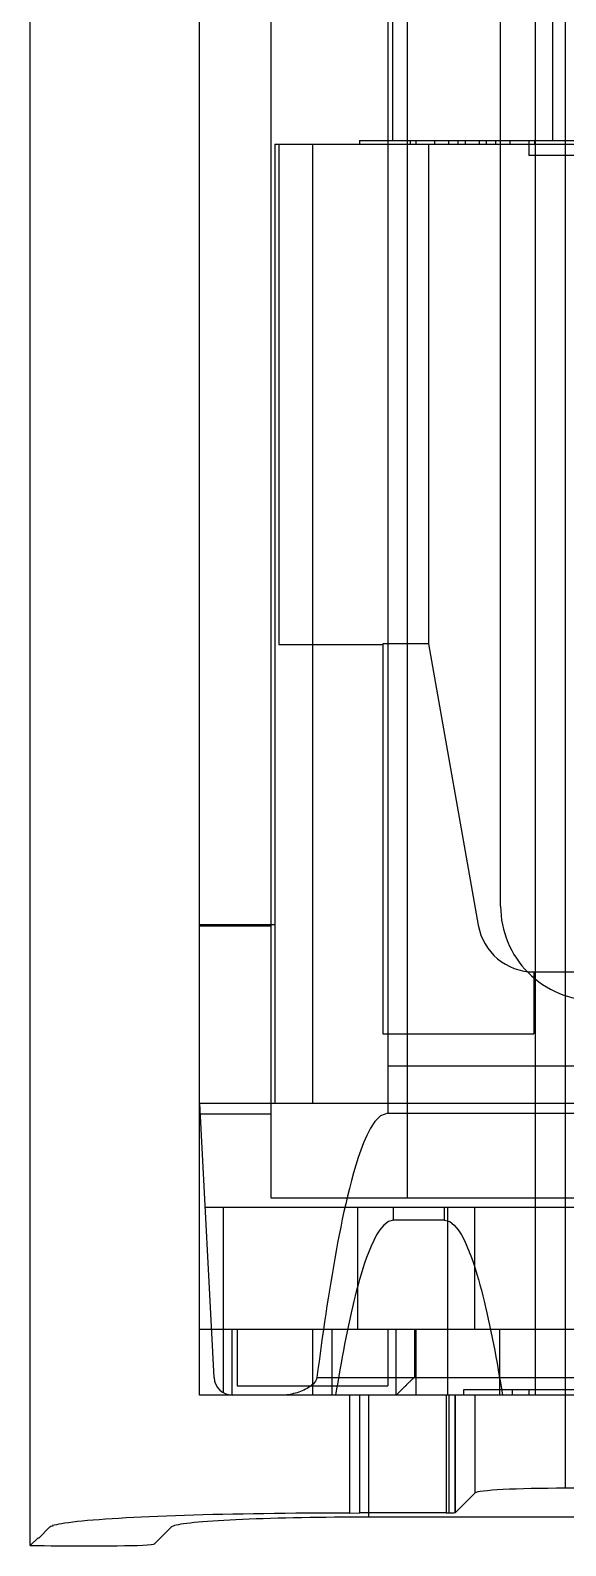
# Model space of a CAD drawing. Extents: x 0 to 171, y 0 to 233.
# Drawn here: x 0 to 28.3, y 0 to 80.1 of the extents above; entities that cross this region are included whole.
import ezdxf

# ---------------------------------------------------------------- set-up
doc = ezdxf.new("R2010")
doc.units = 0
doc.layers.add('-15N-THT. THIẾT BỊ ĐÓNG MỞ', color=40, linetype='CONTINUOUS')

# ---------------------------------------------------------------- blocks, each defined once
blk = doc.blocks.new('06 - N - SC VSD CHIẾU TRÊN ATV630U75~D11N4')
at = {"layer": '-15N-THT. THIẾT BỊ ĐÓNG MỞ'}
for p, q in [((-66.607, -11.931), (-66.607, -210.138)), ((-85.5, -233), (-85.5, -85.395)), ((-57.211, -229.969), (-57.211, -88.426)), ((-76.549, -209.641), (-76.549, -94.451)), ((-72.789, -109.225), (-72.789, -214.612)), ((-65.589, -109.225), (-65.589, -214.612)), ((-60.641, -199.202), (-60.641, -109.225)), ((-58.795, -225.052), (-58.795, -109.225)), ((-66.358, -144.023), (-66.358, -158.737)), ((-57.907, -144.023), (-57.907, -158.737)), ((-72.572, -158.936), (72.572, -158.936)), ((-72.572, -158.936), (-72.572, -158.936)), ((-72.572, -158.936), (-72.572, -209.641)), ((-72.36, -158.936), (-72.36, -158.936)), ((-72.36, -158.936), (-72.36, -185.382)), ((-70.584, -158.936), (-70.584, -158.936)), ((-70.584, -158.936), (-70.584, -209.641)), ((-68.098, -158.737), (-56.167, -158.737)), ((-68.098, -158.737), (-68.098, -158.936)), ((-68.098, -158.737), (-68.098, -158.737)), ((-68.098, -158.936), (-68.098, -158.936)), ((-65.414, -158.737), (-65.414, -158.936)), ((-65.115, -158.737), (-65.115, -158.936)), ((-64.448, -158.936), (-64.448, -158.936)), ((-64.448, -158.936), (-64.448, -185.333)), ((-64.121, -158.737), (-64.121, -158.737)), ((-64.121, -158.936), (-64.121, -158.737)), ((-64.121, -158.936), (-64.121, -158.936)), ((-63.375, -158.737), (-63.375, -158.737)), ((-63.375, -158.936), (-63.375, -158.737)), ((-63.375, -158.936), (-63.375, -158.936)), ((-62.878, -158.737), (-62.878, -158.737)), ((-62.878, -158.936), (-62.878, -158.737)), ((-62.878, -158.936), (-62.878, -158.936)), ((-62.505, -158.737), (-62.505, -158.737)), ((-62.505, -158.936), (-62.505, -158.737)), ((-62.505, -158.936), (-62.505, -158.936)), ((-61.76, -158.737), (-61.76, -158.737)), ((-61.76, -158.936), (-61.76, -158.737)), ((-61.76, -158.936), (-61.76, -158.936)), ((-61.387, -158.737), (-61.387, -158.737)), ((-61.387, -158.936), (-61.387, -158.737)), ((-61.387, -158.936), (-61.387, -158.936)), ((-60.89, -158.737), (-60.89, -158.737)), ((-60.89, -158.936), (-60.89, -158.737)), ((-60.89, -158.936), (-60.89, -158.936)), ((-60.144, -158.737), (-60.144, -158.737)), ((-60.144, -158.936), (-60.144, -158.737)), ((-60.144, -158.936), (-60.144, -158.936)), ((-59.15, -158.737), (-59.15, -159.533)), ((-58.852, -158.737), (-58.852, -158.936)), ((-29.827, -159.533), (-59.15, -159.533)), ((-72.36, -185.382), (-72.36, -185.382)), ((-72.36, -185.382), (-66.867, -185.382)), ((-64.448, -185.333), (-66.867, -185.333)), ((-66.867, -185.333), (-66.867, -205.956)), ((-66.867, -185.333), (-66.867, -185.333)), ((-66.867, -185.382), (-66.867, -185.382)), ((-64.448, -185.333), (-61.823, -200.217)), ((-64.448, -185.333), (-64.448, -185.333)), ((-60.641, -199.202), (-60.641, -199.202)), ((-72.572, -200.196), (-76.549, -200.196)), ((-76.549, -200.237), (-72.789, -200.237)), ((-61.823, -200.217), (-61.823, -200.217)), ((-58.886, -202.682), (-44.243, -202.682)), ((-58.886, -202.682), (-58.886, -202.682)), ((-58.886, -202.682), (-58.886, -205.956)), ((-66.867, -205.956), (-66.867, -205.956)), ((-66.867, -205.956), (-58.886, -205.956)), ((-58.886, -205.956), (-58.886, -205.956)), ((-66.607, -207.653), (-66.607, -207.653)), ((-49.208, -207.653), (-66.607, -207.653)), ((-43.192, -209.641), (-76.549, -209.641)), ((-76.549, -209.641), (-75.791, -224.11)), ((-76.549, -209.641), (-76.549, -209.641)), ((-76.549, -225.052), (-76.549, -209.641)), ((-72.572, -209.641), (-72.572, -209.641)), ((-70.584, -209.641), (-70.584, -209.641)), ((-76.549, -210.179), (-72.789, -210.179)), ((-67.292, -210.59), (-67.522, -210.943)), ((-66.999, -210.286), (-67.292, -210.59)), ((-66.607, -210.138), (-66.999, -210.286)), ((-66.607, -210.138), (66.607, -210.138)), ((-67.715, -211.321), (-67.883, -211.708)), ((-67.522, -210.943), (-67.715, -211.321)), ((-68.032, -212.099), (-68.169, -212.495)), ((-67.883, -211.708), (-68.032, -212.099)), ((-68.296, -212.897), (-68.415, -213.304)), ((-68.169, -212.495), (-68.296, -212.897)), ((-68.527, -213.713), (-68.633, -214.121)), ((-68.415, -213.304), (-68.527, -213.713)), ((-72.789, -214.612), (72.789, -214.612)), ((-72.789, -214.612), (-72.789, -214.612)), ((-68.733, -214.529), (-68.829, -214.937)), ((-68.633, -214.121), (-68.733, -214.529)), ((-76.262, -215.11), (-76.262, -215.11)), ((-76.262, -215.11), (-42.28, -215.11)), ((-75.282, -224.926), (-75.282, -215.11)), ((-68.92, -215.346), (-69.008, -215.756)), ((-68.829, -214.937), (-68.92, -215.346)), ((-68.207, -215.11), (-68.207, -221.572)), ((-66.297, -215.806), (-66.297, -215.11)), ((-63.61, -215.806), (-63.61, -215.11)), ((-63.435, -215.11), (-63.435, -215.11)), ((-63.435, -225.052), (-63.435, -215.11)), ((-62.023, -215.11), (-62.023, -221.572)), ((-69.093, -216.167), (-69.176, -216.581)), ((-69.008, -215.756), (-69.093, -216.167)), ((-66.817, -216.065), (-67.019, -216.306)), ((-66.575, -215.88), (-66.817, -216.065)), ((-66.297, -215.806), (-66.575, -215.88)), ((-63.61, -215.806), (-66.297, -215.806)), ((-63.61, -215.806), (-63.332, -215.88)), ((-63.332, -215.88), (-63.091, -216.065)), ((-63.091, -216.065), (-62.888, -216.306)), ((-69.256, -216.997), (-69.334, -217.414)), ((-69.176, -216.581), (-69.256, -216.997)), ((-67.349, -216.868), (-67.487, -217.167)), ((-67.195, -216.579), (-67.349, -216.868)), ((-67.019, -216.306), (-67.195, -216.579)), ((-62.888, -216.306), (-62.713, -216.579)), ((-62.713, -216.579), (-62.559, -216.868)), ((-62.559, -216.868), (-62.421, -217.167)), ((-69.409, -217.832), (-69.483, -218.249)), ((-69.334, -217.414), (-69.409, -217.832)), ((-67.725, -217.771), (-67.828, -218.069)), ((-67.612, -217.47), (-67.725, -217.771)), ((-67.487, -217.167), (-67.612, -217.47)), ((-62.421, -217.167), (-62.296, -217.47)), ((-62.296, -217.47), (-62.183, -217.771)), ((-62.183, -217.771), (-62.079, -218.069)), ((-69.483, -218.249), (-69.554, -218.667)), ((-68.012, -218.651), (-68.095, -218.936)), ((-67.923, -218.362), (-68.012, -218.651)), ((-67.828, -218.069), (-67.923, -218.362)), ((-62.079, -218.069), (-61.984, -218.362)), ((-61.984, -218.362), (-61.896, -218.651)), ((-61.896, -218.651), (-61.812, -218.936)), ((-69.624, -219.085), (-69.692, -219.502)), ((-69.554, -218.667), (-69.624, -219.085)), ((-68.175, -219.221), (-68.251, -219.506)), ((-68.095, -218.936), (-68.175, -219.221)), ((-61.812, -218.936), (-61.733, -219.221)), ((-61.733, -219.221), (-61.657, -219.506)), ((-69.758, -219.92), (-69.823, -220.337)), ((-69.692, -219.502), (-69.758, -219.92)), ((-68.399, -220.091), (-68.471, -220.394)), ((-68.325, -219.795), (-68.399, -220.091)), ((-68.251, -219.506), (-68.325, -219.795)), ((-61.657, -219.506), (-61.582, -219.795)), ((-61.582, -219.795), (-61.509, -220.091)), ((-61.509, -220.091), (-61.436, -220.394)), ((-69.886, -220.755), (-69.948, -221.173)), ((-69.823, -220.337), (-69.886, -220.755)), ((-68.615, -221.029), (-68.686, -221.358)), ((-68.543, -220.707), (-68.615, -221.029)), ((-68.471, -220.394), (-68.543, -220.707)), ((-61.436, -220.394), (-61.364, -220.707)), ((-61.364, -220.707), (-61.293, -221.029)), ((-61.293, -221.029), (-61.222, -221.358)), ((-76.549, -221.572), (-76.549, -221.572)), ((76.549, -221.572), (-76.549, -221.572)), ((-74.824, -225.052), (-74.824, -221.572)), ((-74.56, -221.572), (-74.56, -224.555)), ((-70.584, -221.572), (-70.584, -225.052)), ((-70.009, -221.591), (-70.068, -222.009)), ((-69.948, -221.173), (-70.009, -221.591)), ((-69.551, -225.052), (-69.551, -221.572)), ((-68.755, -221.691), (-68.823, -222.025)), ((-68.686, -221.358), (-68.755, -221.691)), ((-66.607, -221.572), (-66.607, -224.555)), ((-66.165, -221.572), (-66.165, -221.572)), ((-66.165, -225.052), (-66.165, -221.572)), ((-65.171, -224.11), (-65.171, -221.572)), ((-65.115, -221.572), (-65.115, -225.052)), ((-61.222, -221.358), (-61.152, -221.691)), ((-61.152, -221.691), (-61.085, -222.025)), ((-60.68, -225.052), (-60.68, -221.572)), ((-70.127, -222.428), (-70.184, -222.848)), ((-70.068, -222.009), (-70.127, -222.428)), ((-68.889, -222.36), (-68.953, -222.695)), ((-68.823, -222.025), (-68.889, -222.36)), ((-61.085, -222.025), (-61.019, -222.36)), ((-61.019, -222.36), (-60.954, -222.695)), ((-70.241, -223.268), (-70.297, -223.689)), ((-70.184, -222.848), (-70.241, -223.268)), ((-69.077, -223.367), (-69.137, -223.703)), ((-69.016, -223.031), (-69.077, -223.367)), ((-68.953, -222.695), (-69.016, -223.031)), ((-60.954, -222.695), (-60.892, -223.031)), ((-60.892, -223.031), (-60.831, -223.367)), ((-60.831, -223.367), (-60.771, -223.703)), ((-75.791, -224.11), (-75.791, -224.11)), ((-70.377, -224.211), (-70.424, -224.305)), ((-70.351, -224.11), (-70.377, -224.211)), ((-70.297, -223.689), (-70.351, -224.11)), ((-70.351, -224.11), (70.351, -224.11)), ((-69.195, -224.04), (-69.253, -224.377)), ((-69.137, -223.703), (-69.195, -224.04)), ((-65.36, -224.254), (-65.389, -224.282)), ((-65.331, -224.226), (-65.36, -224.254)), ((-65.301, -224.198), (-65.331, -224.226)), ((-65.271, -224.171), (-65.301, -224.198)), ((-65.24, -224.145), (-65.271, -224.171)), ((-65.207, -224.121), (-65.24, -224.145)), ((-65.171, -224.11), (-65.207, -224.121)), ((-60.771, -223.703), (-60.712, -224.04)), ((-60.712, -224.04), (-60.655, -224.377)), ((76.549, -225.052), (-76.549, -225.052)), ((-76.549, -225.052), (-76.549, -225.052)), ((-74.798, -225.052), (-74.798, -225.052)), ((-74.56, -224.555), (-66.607, -224.555)), ((-72.116, -225.05), (-72.204, -225.052)), ((-72.027, -225.045), (-72.116, -225.05)), ((-71.939, -225.036), (-72.027, -225.045)), ((-71.85, -225.025), (-71.939, -225.036)), ((-71.76, -225.01), (-71.85, -225.025)), ((-71.671, -224.992), (-71.76, -225.01)), ((-71.581, -224.971), (-71.671, -224.992)), ((-71.492, -224.948), (-71.581, -224.971)), ((-71.402, -224.921), (-71.492, -224.948)), ((-71.313, -224.892), (-71.402, -224.921)), ((-71.224, -224.859), (-71.313, -224.892)), ((-71.135, -224.824), (-71.224, -224.859)), ((-71.048, -224.785), (-71.135, -224.824)), ((-70.961, -224.742), (-71.048, -224.785)), ((-70.875, -224.696), (-70.961, -224.742)), ((-70.791, -224.645), (-70.875, -224.696)), ((-70.709, -224.59), (-70.791, -224.645)), ((-70.629, -224.53), (-70.709, -224.59)), ((-70.554, -224.463), (-70.629, -224.53)), ((-70.484, -224.389), (-70.554, -224.463)), ((-70.424, -224.305), (-70.484, -224.389)), ((-69.309, -224.714), (-69.364, -225.052)), ((-69.253, -224.377), (-69.309, -224.714)), ((-68.605, -231.288), (-68.605, -225.052)), ((-68.083, -231.273), (-68.083, -225.052)), ((-67.611, -231.496), (-67.611, -225.052)), ((-66.162, -225.049), (-66.165, -225.051)), ((-66.165, -225.051), (-66.165, -225.052)), ((-66.165, -225.052), (-66.165, -225.052)), ((-66.159, -225.045), (-66.162, -225.049)), ((-66.154, -225.04), (-66.159, -225.045)), ((-66.147, -225.034), (-66.154, -225.04)), ((-66.14, -225.027), (-66.147, -225.034)), ((-66.131, -225.018), (-66.14, -225.027)), ((-66.121, -225.008), (-66.131, -225.018)), ((-66.109, -224.996), (-66.121, -225.008)), ((-66.096, -224.984), (-66.109, -224.996)), ((-66.083, -224.97), (-66.096, -224.984)), ((-66.068, -224.955), (-66.083, -224.97)), ((-66.052, -224.939), (-66.068, -224.955)), ((-66.035, -224.922), (-66.052, -224.939)), ((-66.017, -224.904), (-66.035, -224.922)), ((-65.998, -224.886), (-66.017, -224.904)), ((-65.979, -224.866), (-65.998, -224.886)), ((-65.958, -224.846), (-65.979, -224.866)), ((-65.937, -224.825), (-65.958, -224.846)), ((-65.915, -224.803), (-65.937, -224.825)), ((-65.893, -224.781), (-65.915, -224.803)), ((-65.87, -224.758), (-65.893, -224.781)), ((-65.846, -224.735), (-65.87, -224.758)), ((-65.822, -224.711), (-65.846, -224.735)), ((-65.798, -224.686), (-65.822, -224.711)), ((-65.773, -224.661), (-65.798, -224.686)), ((-65.747, -224.636), (-65.773, -224.661)), ((-65.722, -224.611), (-65.747, -224.636)), ((-65.695, -224.585), (-65.722, -224.611)), ((-65.669, -224.558), (-65.695, -224.585)), ((-65.642, -224.532), (-65.669, -224.558)), ((-65.615, -224.505), (-65.642, -224.532)), ((-65.588, -224.478), (-65.615, -224.505)), ((-65.56, -224.45), (-65.588, -224.478)), ((-65.532, -224.422), (-65.56, -224.45)), ((-65.504, -224.395), (-65.532, -224.422)), ((-65.475, -224.367), (-65.504, -224.395)), ((-65.447, -224.339), (-65.475, -224.367)), ((-65.418, -224.311), (-65.447, -224.339)), ((-65.389, -224.282), (-65.418, -224.311)), ((-63.52, -225.052), (-63.52, -231.273)), ((-63.435, -225.052), (-63.435, -225.052)), ((-63.364, -231.271), (-63.364, -225.052)), ((-63.066, -225.052), (-63.066, -231.258)), ((-63.024, -231.256), (-63.024, -225.052)), ((-62.594, -225.052), (-62.594, -224.754)), ((-62.594, -225.052), (-62.594, -224.754)), ((-62.594, -224.754), (62.594, -224.754)), ((-61.983, -230.215), (-61.983, -225.052)), ((-60.655, -224.377), (-60.599, -224.714)), ((-60.599, -224.714), (-60.543, -225.052)), ((-60.028, -224.754), (-60.028, -225.052)), ((-60.028, -224.754), (-60.028, -225.052)), ((-59.15, -224.754), (-59.15, -225.052)), ((-61.984, -230.215), (-63.024, -231.256)), ((-79.194, -231.479), (-79.621, -231.499)), ((-78.752, -231.461), (-79.194, -231.479)), ((-78.297, -231.442), (-78.752, -231.461)), ((-77.829, -231.425), (-78.297, -231.442)), ((-77.349, -231.409), (-77.829, -231.425)), ((-76.858, -231.394), (-77.349, -231.409)), ((-76.356, -231.38), (-76.858, -231.394)), ((-75.844, -231.366), (-76.356, -231.38)), ((-75.322, -231.354), (-75.844, -231.366)), ((-74.792, -231.342), (-75.322, -231.354)), ((-74.253, -231.332), (-74.792, -231.342)), ((-73.707, -231.323), (-74.253, -231.332)), ((-73.154, -231.315), (-73.707, -231.323)), ((-72.596, -231.307), (-73.154, -231.315)), ((-72.034, -231.301), (-72.596, -231.307)), ((-71.468, -231.296), (-72.034, -231.301)), ((-70.9, -231.292), (-71.468, -231.296)), ((-70.329, -231.29), (-70.9, -231.292)), ((-69.756, -231.288), (-70.329, -231.29)), ((-69.181, -231.287), (-69.756, -231.288)), ((-68.605, -231.288), (-69.181, -231.287)), ((-68.605, -231.288), (-68.083, -231.273)), ((-67.611, -231.273), (-68.083, -231.273)), ((-63.52, -231.273), (-67.611, -231.273)), ((-63.52, -231.273), (-63.364, -231.271)), ((-63.066, -231.258), (-63.024, -231.256)), ((-84.495, -232.046), (-85.04, -232.592)), ((-83.673, -231.817), (-83.855, -231.846)), ((-83.473, -231.79), (-83.673, -231.817)), ((-83.252, -231.762), (-83.473, -231.79)), ((-83.012, -231.735), (-83.252, -231.762)), ((-82.753, -231.709), (-83.012, -231.735)), ((-82.475, -231.683), (-82.753, -231.709)), ((-82.178, -231.658), (-82.475, -231.683)), ((-81.863, -231.633), (-82.178, -231.658)), ((-81.531, -231.609), (-81.863, -231.633)), ((-81.181, -231.586), (-81.531, -231.609)), ((-80.815, -231.563), (-81.181, -231.586)), ((-80.433, -231.541), (-80.815, -231.563)), ((-80.034, -231.52), (-80.433, -231.541)), ((-79.621, -231.499), (-80.034, -231.52)), ((-78.036, -232.014), (-78.93, -232.908)), ((-78.003, -231.991), (-78.036, -232.014)), ((-77.95, -231.967), (-78.003, -231.991)), ((-77.877, -231.944), (-77.95, -231.967)), ((-77.785, -231.92), (-77.877, -231.944)), ((-77.674, -231.897), (-77.785, -231.92)), ((-77.545, -231.875), (-77.674, -231.897)), ((-77.396, -231.852), (-77.545, -231.875)), ((-77.229, -231.83), (-77.396, -231.852)), ((-77.044, -231.808), (-77.229, -231.83)), ((-76.841, -231.787), (-77.044, -231.808)), ((-76.621, -231.766), (-76.841, -231.787)), ((-76.383, -231.746), (-76.621, -231.766)), ((-76.129, -231.727), (-76.383, -231.746)), ((-75.86, -231.708), (-76.129, -231.727)), ((-75.574, -231.689), (-75.86, -231.708)), ((-75.274, -231.671), (-75.574, -231.689)), ((-74.959, -231.654), (-75.274, -231.671)), ((-74.631, -231.638), (-74.959, -231.654)), ((-74.289, -231.622), (-74.631, -231.638)), ((-73.935, -231.608), (-74.289, -231.622)), ((-73.569, -231.594), (-73.935, -231.608)), ((-73.192, -231.58), (-73.569, -231.594)), ((-72.804, -231.568), (-73.192, -231.58)), ((-72.406, -231.557), (-72.804, -231.568)), ((-71.999, -231.546), (-72.406, -231.557)), ((-71.585, -231.537), (-71.999, -231.546)), ((-71.162, -231.528), (-71.585, -231.537)), ((-70.733, -231.521), (-71.162, -231.528)), ((-70.298, -231.514), (-70.733, -231.521)), ((-69.858, -231.509), (-70.298, -231.514)), ((-69.414, -231.504), (-69.858, -231.509)), ((-68.966, -231.5), (-69.414, -231.504)), ((-68.516, -231.498), (-68.966, -231.5)), ((-68.064, -231.496), (-68.516, -231.498)), ((-67.611, -231.496), (-68.064, -231.496)), ((67.611, -231.496), (-67.611, -231.496)), ((-85.091, -232.591), (-85.5, -233)), ((-83.018, -233.007), (-80.916, -233.007))]:
    blk.add_line(p, q, dxfattribs=at)
for centre, radius, start in [((-55.67, -199.202), 4.971, 180.00002), ((-58.886, -199.699), 2.983, 189.99998), ((-74.798, -224.058), 0.994, 182.99999)]:
    blk.add_arc(centre, radius, start, 270.00002, dxfattribs=at)
for centre, major_axis, ratio, start_param, end_param in [((-57.02, -230.229), (-4.971, 0), 0.052336, -1.532177, -0.052298), ((0, -307.932), (1477.794, 0), 0.052796, 1.532073, 1.60952), ((-63.5, -231.248), (-0.471, 0), 0.052336, 1.863732, 2.738492), ((-68.934, -232.089), (-15.582, 0), 0.052336, -0.169003, -0.052371), ((-69.128, -232.088), (-15.439, 0), 0.052336, -0.304931, -0.175551), ((-83.939, -231.941), (-0.406, 0), 0.052336, 0.274014, 0.505988), ((-83.011, -233), (-2.489, 0), 0.002739, 0, 1.568057), ((-82.579, -232.568), (-2.512, -0.023), 0.002713, -0.000025, 0.200921), ((-80.916, -232.903), (1.988, 0), 0.052408, -1.570796, -0.05236)]:
    blk.add_ellipse(centre, major_axis=major_axis, ratio=ratio, start_param=start_param, end_param=end_param, dxfattribs=at)

msp = doc.modelspace()

# ---------------------------------------------------------------- block references
msp.add_blockref('06 - N - SC VSD CHIẾU TRÊN ATV630U75~D11N4', (85.5, 233.007))

doc.saveas('drawing.dxf')
